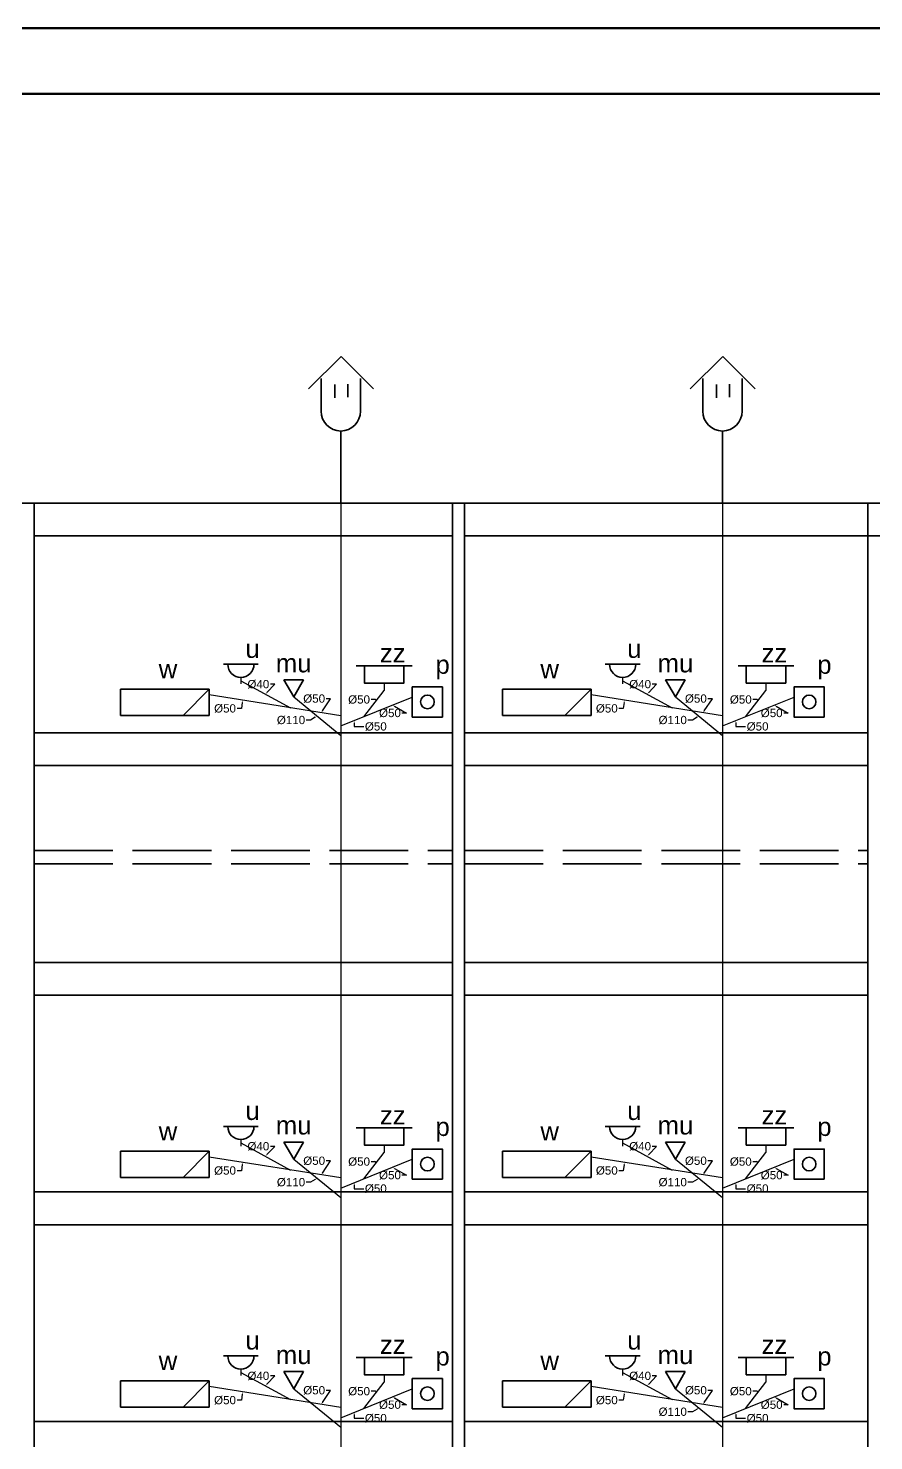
# Model space of a CAD drawing. Header units: millimetres. Extents: x 135 to 13042, y 991 to 8969.
# Drawn here: x 3000 to 3128.9, y 1195.7 to 1411 of the extents above; entities that cross this region are included whole.
import ezdxf
from ezdxf import colors
from ezdxf.entities.mleader import LeaderData, LeaderLine
from ezdxf.math import Vec2, Vec3

# ---------------------------------------------------------------- set-up
doc = ezdxf.new("R2010")
doc.units = ezdxf.units.MM
doc.linetypes.add('ACAD_ISO02W100', pattern=[15, 12, -3])
doc.layers.add('kanalizacja', color=7, linetype='Continuous', true_color=0xb06239)
doc.styles.add('numery działek', font='arial.ttf', dxfattribs={"height": 15})
doc.styles.get("Standard").update_dxf_attribs({"font": 'arial.ttf'})

msp = doc.modelspace()

# ---------------------------------------------------------------- linework, layer by layer
at = {"linetype": 'ByBlock', "lineweight": 70}
msp.add_line((3261.23, 1400.99), (2191.23, 1400.99), dxfattribs=at)
at = {"linetype": 'ByBlock', "lineweight": 35}
for p, q in [((3042.71, 1356.03), (3047.66, 1360.98)), ((3047.66, 1360.98), (3052.61, 1356.03)), ((3100.92, 1356.03), (3105.87, 1360.98)), ((3105.87, 1360.98), (3110.82, 1356.03)), ((3044.62, 1352.6), (3044.62, 1357.6)), ((3046.72, 1356.7), (3046.72, 1354.68)), ((3048.68, 1356.75), (3048.68, 1354.76)), ((3050.62, 1352.6), (3050.62, 1357.6)), ((3102.82, 1352.6), (3102.82, 1357.6)), ((3104.92, 1356.7), (3104.92, 1354.68)), ((3106.88, 1356.75), (3106.88, 1354.76)), ((3108.82, 1352.6), (3108.82, 1357.6)), ((3047.62, 1338.6), (3047.62, 1349.6)), ((3105.82, 1338.6), (3105.82, 1349.6)), ((3064.65, 1102.75), (3064.65, 1338.6)), ((3127.96, 1102.75), (3127.96, 1338.6)), ((3000.89, 1233.6), (3064.65, 1233.6)), ((3066.5, 1233.6), (3127.96, 1233.6)), ((3000.89, 1228.6), (3064.65, 1228.6)), ((3066.5, 1228.6), (3127.96, 1228.6)), ((3000.89, 1198.6), (3064.65, 1198.6)), ((3066.5, 1198.6), (3127.96, 1198.6))]:
    msp.add_line(p, q, dxfattribs=at)
at = {"lineweight": 35}
for p, q in [((2325.14, 1338.6), (3211.55, 1338.6)), ((3000.89, 1333.6), (3064.65, 1333.6)), ((3066.5, 1333.6), (3211.99, 1333.6)), ((3029.72, 1314.04), (3035.04, 1314.04)), ((3051.23, 1313.82), (3049.98, 1313.82)), ((3057.26, 1313.82), (3058.51, 1313.82)), ((3087.93, 1314.04), (3093.25, 1314.04)), ((3109.44, 1313.82), (3108.19, 1313.82)), ((3115.47, 1313.82), (3116.72, 1313.82)), ((3038.95, 1311.66), (3041.95, 1311.66)), ((3040.45, 1309.06), (3038.95, 1311.66)), ((3041.95, 1311.66), (3040.45, 1309.06)), ((3097.15, 1311.66), (3100.15, 1311.66)), ((3098.65, 1309.06), (3097.15, 1311.66)), ((3100.15, 1311.66), (3098.65, 1309.06)), ((3027.58, 1310.25), (3014.06, 1310.25)), ((3014.06, 1310.25), (3014.06, 1306.25)), ((3027.58, 1310.25), (3023.58, 1306.25)), ((3027.58, 1306.25), (3027.58, 1310.25)), ((3085.79, 1310.25), (3072.26, 1310.25)), ((3072.26, 1310.25), (3072.26, 1306.25)), ((3085.79, 1310.25), (3081.79, 1306.25)), ((3085.79, 1306.25), (3085.79, 1310.25)), ((3014.06, 1306.25), (3027.58, 1306.25)), ((3072.26, 1306.25), (3085.79, 1306.25)), ((3000.89, 1303.6), (3064.65, 1303.6)), ((3066.5, 1303.6), (3127.96, 1303.6)), ((3000.89, 1298.6), (3064.65, 1298.6)), ((3066.5, 1298.6), (3127.96, 1298.6)), ((3000.89, 1268.6), (3064.65, 1268.6)), ((3066.5, 1268.6), (3127.96, 1268.6)), ((3000.89, 1263.6), (3064.65, 1263.6)), ((3066.5, 1263.6), (3127.96, 1263.6)), ((3029.72, 1243.6), (3035.04, 1243.6)), ((3051.23, 1243.37), (3049.98, 1243.37)), ((3057.26, 1243.37), (3058.51, 1243.37)), ((3087.93, 1243.6), (3093.25, 1243.6)), ((3109.44, 1243.37), (3108.19, 1243.37)), ((3115.47, 1243.37), (3116.72, 1243.37)), ((3038.95, 1241.21), (3041.95, 1241.21)), ((3040.45, 1238.62), (3038.95, 1241.21)), ((3041.95, 1241.21), (3040.45, 1238.62)), ((3097.15, 1241.21), (3100.15, 1241.21)), ((3098.65, 1238.62), (3097.15, 1241.21)), ((3100.15, 1241.21), (3098.65, 1238.62)), ((3027.58, 1239.81), (3014.06, 1239.81)), ((3014.06, 1239.81), (3014.06, 1235.81)), ((3027.58, 1239.81), (3023.58, 1235.81)), ((3027.58, 1235.81), (3027.58, 1239.81)), ((3085.79, 1239.81), (3072.26, 1239.81)), ((3072.26, 1239.81), (3072.26, 1235.81)), ((3085.79, 1239.81), (3081.79, 1235.81)), ((3085.79, 1235.81), (3085.79, 1239.81)), ((3014.06, 1235.81), (3027.58, 1235.81)), ((3072.26, 1235.81), (3085.79, 1235.81)), ((3029.72, 1208.61), (3035.04, 1208.61)), ((3051.23, 1208.38), (3049.98, 1208.38)), ((3057.26, 1208.38), (3058.51, 1208.38)), ((3087.93, 1208.61), (3093.25, 1208.61)), ((3109.44, 1208.38), (3108.19, 1208.38)), ((3115.47, 1208.38), (3116.72, 1208.38)), ((3038.95, 1206.22), (3041.95, 1206.22)), ((3040.45, 1203.62), (3038.95, 1206.22)), ((3041.95, 1206.22), (3040.45, 1203.62)), ((3097.15, 1206.22), (3100.15, 1206.22)), ((3098.65, 1203.62), (3097.15, 1206.22)), ((3100.15, 1206.22), (3098.65, 1203.62)), ((3027.58, 1204.82), (3014.06, 1204.82)), ((3014.06, 1204.82), (3014.06, 1200.82)), ((3027.58, 1204.82), (3023.58, 1200.82)), ((3027.58, 1200.82), (3027.58, 1204.82)), ((3085.79, 1204.82), (3072.26, 1204.82)), ((3072.26, 1204.82), (3072.26, 1200.82)), ((3085.79, 1204.82), (3081.79, 1200.82)), ((3085.79, 1200.82), (3085.79, 1204.82)), ((3014.06, 1200.82), (3027.58, 1200.82)), ((3072.26, 1200.82), (3085.79, 1200.82))]:
    msp.add_line(p, q, dxfattribs=at)
at = {"linetype": 'ACAD_ISO02W100', "lineweight": 35}
for p, q in [((3000.89, 1285.65), (3064.65, 1285.65)), ((3066.5, 1285.65), (3127.96, 1285.65)), ((3000.89, 1283.6), (3064.65, 1283.6)), ((3066.5, 1283.6), (3127.96, 1283.6))]:
    msp.add_line(p, q, dxfattribs=at)
at = {"linetype": 'ByBlock', "lineweight": 70}
msp.add_lwpolyline([(2171.23, 990.99), (2171.23, 1410.99), (3271.23, 1410.99), (3271.23, 990.99), (2171.23, 990.99)], dxfattribs=at)
at = {"lineweight": 35}
for points in [[(3000.89, 1102.75), (3000.89, 1193.6), (3000.89, 1198.6), (3000.89, 1228.6), (3000.89, 1233.6), (3000.89, 1263.6), (3000.89, 1268.6), (3000.89, 1298.6), (3000.89, 1303.6), (3000.89, 1333.6), (3000.89, 1338.6)], [(3066.5, 1102.75), (3066.5, 1193.6), (3066.5, 1198.6), (3066.5, 1228.6), (3066.5, 1233.6), (3066.5, 1263.6), (3066.5, 1268.6), (3066.5, 1298.6), (3066.5, 1303.6), (3066.5, 1333.6), (3066.5, 1338.6)]]:
    msp.add_lwpolyline(points, dxfattribs=at)
for points in [[(3051.23, 1313.82), (3057.26, 1313.82), (3057.26, 1311.18), (3051.23, 1311.18)], [(3109.44, 1313.82), (3115.47, 1313.82), (3115.47, 1311.18), (3109.44, 1311.18)], [(3063.13, 1306), (3058.53, 1306), (3058.53, 1310.59), (3063.13, 1310.59)], [(3121.33, 1306), (3116.74, 1306), (3116.74, 1310.59), (3121.33, 1310.59)], [(3051.23, 1243.37), (3057.26, 1243.37), (3057.26, 1240.74), (3051.23, 1240.74)], [(3109.44, 1243.37), (3115.47, 1243.37), (3115.47, 1240.74), (3109.44, 1240.74)], [(3063.13, 1235.56), (3058.53, 1235.56), (3058.53, 1240.15), (3063.13, 1240.15)], [(3121.33, 1235.56), (3116.74, 1235.56), (3116.74, 1240.15), (3121.33, 1240.15)], [(3051.23, 1208.38), (3057.26, 1208.38), (3057.26, 1205.75), (3051.23, 1205.75)], [(3109.44, 1208.38), (3115.47, 1208.38), (3115.47, 1205.75), (3109.44, 1205.75)], [(3063.13, 1200.56), (3058.53, 1200.56), (3058.53, 1205.16), (3063.13, 1205.16)], [(3121.33, 1200.56), (3116.74, 1200.56), (3116.74, 1205.16), (3121.33, 1205.16)]]:
    msp.add_lwpolyline(points, close=True, dxfattribs=at)
for centre in [(3060.83, 1308.3), (3119.04, 1308.3), (3060.83, 1237.85), (3119.04, 1237.85), (3060.83, 1202.86), (3119.04, 1202.86)]:
    msp.add_circle(centre, 1.04, dxfattribs=at)
at = {"linetype": 'ByBlock', "lineweight": 35}
for centre in [(3047.62, 1352.6), (3105.82, 1352.6)]:
    msp.add_arc(centre, 3, 180, 0, dxfattribs=at)
at = {"lineweight": 35}
for centre in [(3032.39, 1314.04), (3090.6, 1314.04), (3032.39, 1243.6), (3090.6, 1243.6), (3032.39, 1208.61), (3090.6, 1208.61)]:
    msp.add_arc(centre, 2, 180, 0, dxfattribs=at)
at = {"layer": 'kanalizacja', "lineweight": 25}
for p, q in [((3047.62, 1338.6), (3047.62, 1160.07)), ((3105.82, 1338.6), (3105.82, 1160.07)), ((3032.39, 1312.04), (3032.39, 1311.04)), ((3032.39, 1311.54), (3039.95, 1307.4)), ((3090.6, 1312.04), (3090.6, 1311.04)), ((3090.6, 1311.54), (3098.16, 1307.4)), ((3047.62, 1306.18), (3027.58, 1309.37)), ((3051.13, 1306.05), (3054.25, 1310.06)), ((3054.25, 1311.18), (3054.25, 1310.06)), ((3105.82, 1306.18), (3085.79, 1309.37)), ((3109.34, 1306.05), (3112.45, 1310.06)), ((3112.45, 1311.18), (3112.45, 1310.06)), ((3040.45, 1309.06), (3047.62, 1303.2)), ((3047.62, 1304.64), (3058.53, 1309.02)), ((3098.65, 1309.06), (3105.82, 1303.2)), ((3105.82, 1304.64), (3116.74, 1309.02)), ((3032.39, 1241.6), (3032.39, 1240.6)), ((3032.39, 1241.1), (3039.95, 1236.95)), ((3054.25, 1240.74), (3054.25, 1239.62)), ((3090.6, 1241.6), (3090.6, 1240.6)), ((3090.6, 1241.1), (3098.16, 1236.95)), ((3112.45, 1240.74), (3112.45, 1239.62)), ((3047.62, 1235.74), (3027.58, 1238.92)), ((3040.45, 1238.62), (3047.62, 1232.76)), ((3047.62, 1234.2), (3058.53, 1238.58)), ((3051.13, 1235.61), (3054.25, 1239.62)), ((3105.82, 1235.74), (3085.79, 1238.92)), ((3098.65, 1238.62), (3105.82, 1232.76)), ((3105.82, 1234.2), (3116.74, 1238.58)), ((3109.34, 1235.61), (3112.45, 1239.62)), ((3032.39, 1206.61), (3032.39, 1205.61)), ((3032.39, 1206.11), (3039.95, 1201.96)), ((3054.25, 1205.75), (3054.25, 1204.63)), ((3090.6, 1206.61), (3090.6, 1205.61)), ((3090.6, 1206.11), (3098.16, 1201.96)), ((3112.45, 1205.75), (3112.45, 1204.63)), ((3047.62, 1200.74), (3027.58, 1203.93)), ((3040.45, 1203.62), (3047.62, 1197.76)), ((3051.13, 1200.61), (3054.25, 1204.63)), ((3105.82, 1200.74), (3085.79, 1203.93)), ((3098.65, 1203.62), (3105.82, 1197.76)), ((3109.34, 1200.61), (3112.45, 1204.63)), ((3047.62, 1199.2), (3058.53, 1203.58)), ((3105.82, 1199.2), (3116.74, 1203.58))]:
    msp.add_line(p, q, dxfattribs=at)

# ---------------------------------------------------------------- texts
at = {"lineweight": 35, "attachment_point": 1, "style": 'numery działek'}
for s, insert, char_height in [('u', (3033.08, 1317.83), 2.81), ('zz', (3053.58, 1317.15), 2.812), ('u', (3091.29, 1317.83), 2.81), ('zz', (3111.78, 1317.15), 2.812), ('w', (3019.86, 1314.72), 2.81), ('mu', (3037.71, 1315.62), 2.812), ('p', (3062.06, 1315.4), 2.81), ('w', (3078.06, 1314.72), 2.81), ('mu', (3095.92, 1315.62), 2.812), ('p', (3120.27, 1315.4), 2.81), ('u', (3033.08, 1247.39), 2.81), ('u', (3091.29, 1247.39), 2.81), ('mu', (3037.71, 1245.18), 2.812), ('zz', (3053.58, 1246.71), 2.812), ('mu', (3095.92, 1245.18), 2.812), ('zz', (3111.78, 1246.71), 2.812), ('w', (3019.86, 1244.27), 2.81), ('p', (3062.06, 1244.95), 2.81), ('w', (3078.06, 1244.27), 2.81), ('p', (3120.27, 1244.95), 2.81), ('u', (3033.08, 1212.4), 2.81), ('zz', (3053.58, 1211.72), 2.812), ('u', (3091.29, 1212.4), 2.81), ('zz', (3111.78, 1211.72), 2.812), ('w', (3019.86, 1209.28), 2.81), ('mu', (3037.71, 1210.18), 2.812), ('p', (3062.06, 1209.96), 2.81), ('w', (3078.06, 1209.28), 2.81), ('mu', (3095.92, 1210.18), 2.812), ('p', (3120.27, 1209.96), 2.81)]:
    msp.add_mtext_dynamic_manual_height_columns(s, width=28.3408, gutter_width=75, heights=[0], dxfattribs=dict(at, insert=insert, char_height=char_height))

# ---------------------------------------------------------------- leaders
at = {"linetype": 'ACAD_ISO02W100', "lineweight": 35}
ml = msp.add_multileader_mtext('Standard', dxfattribs=at)
ml.set_content('%%C40', color=256)
ml.set_leader_properties()
ml.build(insert=Vec2(0, 0))
ml.multileader.update_dxf_attribs({"arrow_head_size": 0.337})
ctx = ml.context
ctx.base_point, ctx.char_height, ctx.arrow_head_size, ctx.landing_gap_size, ctx.plane_origin = Vec3(3033.38, 1310.99), 1.262, 0.337, 0.168, Vec3(3036.13, 1309.49)
ctx.text_align_type = 2
notes = []
notes.append((ctx, [(0, (1, 1, 0), (3037.56, 1310.99), (-1, 0), 0.673, [(0, [(3036.13, 1309.49)], 0, [])])]))
ctx.mtext.insert, ctx.mtext.alignment, ctx.mtext.flow_direction = Vec3(3036.72, 1311.65), 3, 5
ml = msp.add_multileader_mtext('Standard', dxfattribs=at)
ml.set_content('%%C40', color=256)
ml.set_leader_properties()
ml.build(insert=Vec2(0, 0))
ml.multileader.update_dxf_attribs({"arrow_head_size": 0.337})
ctx = ml.context
ctx.base_point, ctx.char_height, ctx.arrow_head_size, ctx.landing_gap_size, ctx.plane_origin = Vec3(3091.58, 1310.99), 1.262, 0.337, 0.168, Vec3(3094.34, 1309.49)
ctx.text_align_type = 2
notes.append((ctx, [(0, (1, 1, 0), (3095.77, 1310.99), (-1, 0), 0.673, [(0, [(3094.34, 1309.49)], 0, [])])]))
ctx.mtext.insert, ctx.mtext.alignment, ctx.mtext.flow_direction = Vec3(3094.93, 1311.65), 3, 5
ml = msp.add_multileader_mtext('Standard', dxfattribs=at)
ml.set_content('%%C50', color=256)
ml.set_leader_properties()
ml.build(insert=Vec2(0, 0))
ml.multileader.update_dxf_attribs({"arrow_head_size": 0.337})
ctx = ml.context
ctx.base_point, ctx.char_height, ctx.arrow_head_size, ctx.landing_gap_size, ctx.plane_origin = Vec3(3041.88, 1308.79), 1.262, 0.337, 0.168, Vec3(3044.64, 1306.65)
ctx.text_align_type = 2
notes.append((ctx, [(0, (1, 1, 0), (3046.07, 1308.79), (-1, 0), 0.673, [(0, [(3044.64, 1306.65)], 0, [])])]))
ctx.mtext.insert, ctx.mtext.alignment, ctx.mtext.flow_direction = Vec3(3045.23, 1309.45), 3, 5
ml = msp.add_multileader_mtext('Standard', dxfattribs=at)
ml.set_content('%%C50', color=256)
ml.set_leader_properties()
ml.build(insert=Vec2(0, 0))
ml.multileader.update_dxf_attribs({"arrow_head_size": 0.337})
ctx = ml.context
ctx.base_point, ctx.char_height, ctx.arrow_head_size, ctx.landing_gap_size, ctx.plane_origin = Vec3(3048.73, 1308.65), 1.262, 0.337, 0.168, Vec3(3053.08, 1308.56)
ctx.text_align_type = 2
notes.append((ctx, [(0, (1, 1, 0), (3052.92, 1308.65), (-1, 0), 0.673, [(0, [(3053.08, 1308.56)], 0, [])])]))
ctx.mtext.insert, ctx.mtext.alignment, ctx.mtext.flow_direction = Vec3(3052.08, 1309.31), 3, 5
ml = msp.add_multileader_mtext('Standard', dxfattribs=at)
ml.set_content('%%C50', color=256)
ml.set_leader_properties()
ml.build(insert=Vec2(0, 0))
ml.multileader.update_dxf_attribs({"arrow_head_size": 0.337})
ctx = ml.context
ctx.base_point, ctx.char_height, ctx.arrow_head_size, ctx.landing_gap_size, ctx.plane_origin = Vec3(3100.09, 1308.79), 1.262, 0.337, 0.168, Vec3(3102.85, 1306.65)
ctx.text_align_type = 2
notes.append((ctx, [(0, (1, 1, 0), (3104.28, 1308.79), (-1, 0), 0.673, [(0, [(3102.85, 1306.65)], 0, [])])]))
ctx.mtext.insert, ctx.mtext.alignment, ctx.mtext.flow_direction = Vec3(3103.43, 1309.45), 3, 5
ml = msp.add_multileader_mtext('Standard', dxfattribs=at)
ml.set_content('%%C50', color=256)
ml.set_leader_properties()
ml.build(insert=Vec2(0, 0))
ml.multileader.update_dxf_attribs({"arrow_head_size": 0.337})
ctx = ml.context
ctx.base_point, ctx.char_height, ctx.arrow_head_size, ctx.landing_gap_size, ctx.plane_origin = Vec3(3106.94, 1308.65), 1.262, 0.337, 0.168, Vec3(3111.29, 1308.56)
ctx.text_align_type = 2
notes.append((ctx, [(0, (1, 1, 0), (3111.12, 1308.65), (-1, 0), 0.673, [(0, [(3111.29, 1308.56)], 0, [])])]))
ctx.mtext.insert, ctx.mtext.alignment, ctx.mtext.flow_direction = Vec3(3110.28, 1309.31), 3, 5
ml = msp.add_multileader_mtext('Standard', dxfattribs=at)
ml.set_content('%%C50', color=256)
ml.set_leader_properties()
ml.build(insert=Vec2(0, 0))
ml.multileader.update_dxf_attribs({"arrow_head_size": 0.337})
ctx = ml.context
ctx.base_point, ctx.char_height, ctx.arrow_head_size, ctx.landing_gap_size, ctx.plane_origin = Vec3(3028.3, 1307.29), 1.262, 0.337, 0.168, Vec3(3032.65, 1308.56)
ctx.text_align_type = 2
notes.append((ctx, [(0, (1, 1, 0), (3032.48, 1307.29), (-1, 0), 0.673, [(0, [(3032.65, 1308.56)], 0, [])])]))
ctx.mtext.insert, ctx.mtext.alignment, ctx.mtext.flow_direction = Vec3(3031.64, 1307.95), 3, 5
ml = msp.add_multileader_mtext('Standard', dxfattribs=at)
ml.set_content('%%C50', color=256)
ml.set_leader_properties()
ml.build(insert=Vec2(0, 0))
ml.multileader.update_dxf_attribs({"arrow_head_size": 0.337})
ctx = ml.context
ctx.base_point, ctx.char_height, ctx.arrow_head_size, ctx.landing_gap_size, ctx.plane_origin = Vec3(3053.44, 1306.59), 1.262, 0.337, 0.168, Vec3(3055.52, 1307.81)
ctx.text_align_type = 2
notes.append((ctx, [(0, (1, 1, 0), (3057.63, 1306.59), (-1, 0), 0.673, [(0, [(3055.52, 1307.81)], 0, [])])]))
ctx.mtext.insert, ctx.mtext.alignment, ctx.mtext.flow_direction = Vec3(3056.79, 1307.25), 3, 5
ml = msp.add_multileader_mtext('Standard', dxfattribs=at)
ml.set_content('%%C50', color=256)
ml.set_leader_properties()
ml.build(insert=Vec2(0, 0))
ml.multileader.update_dxf_attribs({"arrow_head_size": 0.337})
ctx = ml.context
ctx.base_point, ctx.char_height, ctx.arrow_head_size, ctx.landing_gap_size, ctx.plane_origin = Vec3(3086.5, 1307.29), 1.262, 0.337, 0.168, Vec3(3090.85, 1308.56)
ctx.text_align_type = 2
notes.append((ctx, [(0, (1, 1, 0), (3090.69, 1307.29), (-1, 0), 0.673, [(0, [(3090.85, 1308.56)], 0, [])])]))
ctx.mtext.insert, ctx.mtext.alignment, ctx.mtext.flow_direction = Vec3(3089.85, 1307.95), 3, 5
ml = msp.add_multileader_mtext('Standard', dxfattribs=at)
ml.set_content('%%C50', color=256)
ml.set_leader_properties()
ml.build(insert=Vec2(0, 0))
ml.multileader.update_dxf_attribs({"arrow_head_size": 0.337})
ctx = ml.context
ctx.base_point, ctx.char_height, ctx.arrow_head_size, ctx.landing_gap_size, ctx.plane_origin = Vec3(3111.65, 1306.59), 1.262, 0.337, 0.168, Vec3(3113.72, 1307.81)
ctx.text_align_type = 2
notes.append((ctx, [(0, (1, 1, 0), (3115.83, 1306.59), (-1, 0), 0.673, [(0, [(3113.72, 1307.81)], 0, [])])]))
ctx.mtext.insert, ctx.mtext.alignment, ctx.mtext.flow_direction = Vec3(3114.99, 1307.25), 3, 5
ml = msp.add_multileader_mtext('Standard', dxfattribs=at)
ml.set_content('%%C110', color=256)
ml.set_leader_properties()
ml.build(insert=Vec2(0, 0))
ml.multileader.update_dxf_attribs({"arrow_head_size": 0.337})
ctx = ml.context
ctx.base_point, ctx.char_height, ctx.arrow_head_size, ctx.landing_gap_size, ctx.plane_origin = Vec3(3037.86, 1305.52), 1.262, 0.337, 0.168, Vec3(3044.03, 1306.13)
ctx.text_align_type = 2
notes.append((ctx, [(0, (1, 1, 0), (3043.03, 1305.52), (-1, 0), 0.673, [(0, [(3044.03, 1306.13)], 0, [])])]))
ctx.mtext.insert, ctx.mtext.alignment, ctx.mtext.flow_direction = Vec3(3042.19, 1306.18), 3, 5
ml = msp.add_multileader_mtext('Standard', dxfattribs=at)
ml.set_content('%%C50', color=256)
ml.set_leader_properties()
ml.build(insert=Vec2(0, 0))
ml.multileader.update_dxf_attribs({"arrow_head_size": 0.337})
ctx = ml.context
ctx.base_point, ctx.char_height, ctx.arrow_head_size, ctx.landing_gap_size, ctx.plane_origin = Vec3(3051.13, 1304.54), 1.262, 0.337, 0.168, Vec3(3049.66, 1305.46)
notes.append((ctx, [(1, (1, 1, 0), (3049.67, 1304.54), (1, 0), 1.46, [(0, [(3049.66, 1305.46)], 0, [])])]))
ctx.mtext.insert, ctx.mtext.flow_direction = Vec3(3051.3, 1305.2), 5
ml = msp.add_multileader_mtext('Standard', dxfattribs=at)
ml.set_content('%%C110', color=256)
ml.set_leader_properties()
ml.build(insert=Vec2(0, 0))
ml.multileader.update_dxf_attribs({"arrow_head_size": 0.337})
ctx = ml.context
ctx.base_point, ctx.char_height, ctx.arrow_head_size, ctx.landing_gap_size, ctx.plane_origin = Vec3(3096.07, 1305.52), 1.262, 0.337, 0.168, Vec3(3102.24, 1306.13)
ctx.text_align_type = 2
notes.append((ctx, [(0, (1, 1, 0), (3101.23, 1305.52), (-1, 0), 0.673, [(0, [(3102.24, 1306.13)], 0, [])])]))
ctx.mtext.insert, ctx.mtext.alignment, ctx.mtext.flow_direction = Vec3(3100.39, 1306.18), 3, 5
ml = msp.add_multileader_mtext('Standard', dxfattribs=at)
ml.set_content('%%C50', color=256)
ml.set_leader_properties()
ml.build(insert=Vec2(0, 0))
ml.multileader.update_dxf_attribs({"arrow_head_size": 0.337})
ctx = ml.context
ctx.base_point, ctx.char_height, ctx.arrow_head_size, ctx.landing_gap_size, ctx.plane_origin = Vec3(3109.34, 1304.54), 1.262, 0.337, 0.168, Vec3(3107.87, 1305.46)
notes.append((ctx, [(1, (1, 1, 0), (3107.87, 1304.54), (1, 0), 1.46, [(0, [(3107.87, 1305.46)], 0, [])])]))
ctx.mtext.insert, ctx.mtext.flow_direction = Vec3(3109.51, 1305.2), 5
ml = msp.add_multileader_mtext('Standard', dxfattribs=at)
ml.set_content('%%C40', color=256)
ml.set_leader_properties()
ml.build(insert=Vec2(0, 0))
ml.multileader.update_dxf_attribs({"arrow_head_size": 0.337})
ctx = ml.context
ctx.base_point, ctx.char_height, ctx.arrow_head_size, ctx.landing_gap_size, ctx.plane_origin = Vec3(3033.38, 1240.55), 1.262, 0.337, 0.168, Vec3(3036.13, 1239.05)
ctx.text_align_type = 2
notes.append((ctx, [(0, (1, 1, 0), (3037.56, 1240.55), (-1, 0), 0.673, [(0, [(3036.13, 1239.05)], 0, [])])]))
ctx.mtext.insert, ctx.mtext.alignment, ctx.mtext.flow_direction = Vec3(3036.72, 1241.21), 3, 5
ml = msp.add_multileader_mtext('Standard', dxfattribs=at)
ml.set_content('%%C40', color=256)
ml.set_leader_properties()
ml.build(insert=Vec2(0, 0))
ml.multileader.update_dxf_attribs({"arrow_head_size": 0.337})
ctx = ml.context
ctx.base_point, ctx.char_height, ctx.arrow_head_size, ctx.landing_gap_size, ctx.plane_origin = Vec3(3091.58, 1240.55), 1.262, 0.337, 0.168, Vec3(3094.34, 1239.05)
ctx.text_align_type = 2
notes.append((ctx, [(0, (1, 1, 0), (3095.77, 1240.55), (-1, 0), 0.673, [(0, [(3094.34, 1239.05)], 0, [])])]))
ctx.mtext.insert, ctx.mtext.alignment, ctx.mtext.flow_direction = Vec3(3094.93, 1241.21), 3, 5
ml = msp.add_multileader_mtext('Standard', dxfattribs=at)
ml.set_content('%%C50', color=256)
ml.set_leader_properties()
ml.build(insert=Vec2(0, 0))
ml.multileader.update_dxf_attribs({"arrow_head_size": 0.337})
ctx = ml.context
ctx.base_point, ctx.char_height, ctx.arrow_head_size, ctx.landing_gap_size, ctx.plane_origin = Vec3(3028.3, 1236.85), 1.262, 0.337, 0.168, Vec3(3032.65, 1238.12)
ctx.text_align_type = 2
notes.append((ctx, [(0, (1, 1, 0), (3032.48, 1236.85), (-1, 0), 0.673, [(0, [(3032.65, 1238.12)], 0, [])])]))
ctx.mtext.insert, ctx.mtext.alignment, ctx.mtext.flow_direction = Vec3(3031.64, 1237.51), 3, 5
ml = msp.add_multileader_mtext('Standard', dxfattribs=at)
ml.set_content('%%C50', color=256)
ml.set_leader_properties()
ml.build(insert=Vec2(0, 0))
ml.multileader.update_dxf_attribs({"arrow_head_size": 0.337})
ctx = ml.context
ctx.base_point, ctx.char_height, ctx.arrow_head_size, ctx.landing_gap_size, ctx.plane_origin = Vec3(3041.88, 1238.35), 1.262, 0.337, 0.168, Vec3(3044.64, 1236.21)
ctx.text_align_type = 2
notes.append((ctx, [(0, (1, 1, 0), (3046.07, 1238.35), (-1, 0), 0.673, [(0, [(3044.64, 1236.21)], 0, [])])]))
ctx.mtext.insert, ctx.mtext.alignment, ctx.mtext.flow_direction = Vec3(3045.23, 1239), 3, 5
ml = msp.add_multileader_mtext('Standard', dxfattribs=at)
ml.set_content('%%C50', color=256)
ml.set_leader_properties()
ml.build(insert=Vec2(0, 0))
ml.multileader.update_dxf_attribs({"arrow_head_size": 0.337})
ctx = ml.context
ctx.base_point, ctx.char_height, ctx.arrow_head_size, ctx.landing_gap_size, ctx.plane_origin = Vec3(3048.73, 1238.21), 1.262, 0.337, 0.168, Vec3(3053.08, 1238.12)
ctx.text_align_type = 2
notes.append((ctx, [(0, (1, 1, 0), (3052.92, 1238.21), (-1, 0), 0.673, [(0, [(3053.08, 1238.12)], 0, [])])]))
ctx.mtext.insert, ctx.mtext.alignment, ctx.mtext.flow_direction = Vec3(3052.08, 1238.87), 3, 5
ml = msp.add_multileader_mtext('Standard', dxfattribs=at)
ml.set_content('%%C50', color=256)
ml.set_leader_properties()
ml.build(insert=Vec2(0, 0))
ml.multileader.update_dxf_attribs({"arrow_head_size": 0.337})
ctx = ml.context
ctx.base_point, ctx.char_height, ctx.arrow_head_size, ctx.landing_gap_size, ctx.plane_origin = Vec3(3086.5, 1236.85), 1.262, 0.337, 0.168, Vec3(3090.85, 1238.12)
ctx.text_align_type = 2
notes.append((ctx, [(0, (1, 1, 0), (3090.69, 1236.85), (-1, 0), 0.673, [(0, [(3090.85, 1238.12)], 0, [])])]))
ctx.mtext.insert, ctx.mtext.alignment, ctx.mtext.flow_direction = Vec3(3089.85, 1237.51), 3, 5
ml = msp.add_multileader_mtext('Standard', dxfattribs=at)
ml.set_content('%%C50', color=256)
ml.set_leader_properties()
ml.build(insert=Vec2(0, 0))
ml.multileader.update_dxf_attribs({"arrow_head_size": 0.337})
ctx = ml.context
ctx.base_point, ctx.char_height, ctx.arrow_head_size, ctx.landing_gap_size, ctx.plane_origin = Vec3(3100.09, 1238.35), 1.262, 0.337, 0.168, Vec3(3102.85, 1236.21)
ctx.text_align_type = 2
notes.append((ctx, [(0, (1, 1, 0), (3104.28, 1238.35), (-1, 0), 0.673, [(0, [(3102.85, 1236.21)], 0, [])])]))
ctx.mtext.insert, ctx.mtext.alignment, ctx.mtext.flow_direction = Vec3(3103.43, 1239), 3, 5
ml = msp.add_multileader_mtext('Standard', dxfattribs=at)
ml.set_content('%%C50', color=256)
ml.set_leader_properties()
ml.build(insert=Vec2(0, 0))
ml.multileader.update_dxf_attribs({"arrow_head_size": 0.337})
ctx = ml.context
ctx.base_point, ctx.char_height, ctx.arrow_head_size, ctx.landing_gap_size, ctx.plane_origin = Vec3(3106.94, 1238.21), 1.262, 0.337, 0.168, Vec3(3111.29, 1238.12)
ctx.text_align_type = 2
notes.append((ctx, [(0, (1, 1, 0), (3111.12, 1238.21), (-1, 0), 0.673, [(0, [(3111.29, 1238.12)], 0, [])])]))
ctx.mtext.insert, ctx.mtext.alignment, ctx.mtext.flow_direction = Vec3(3110.28, 1238.87), 3, 5
ml = msp.add_multileader_mtext('Standard', dxfattribs=at)
ml.set_content('%%C50', color=256)
ml.set_leader_properties()
ml.build(insert=Vec2(0, 0))
ml.multileader.update_dxf_attribs({"arrow_head_size": 0.337})
ctx = ml.context
ctx.base_point, ctx.char_height, ctx.arrow_head_size, ctx.landing_gap_size, ctx.plane_origin = Vec3(3053.44, 1236.15), 1.262, 0.337, 0.168, Vec3(3055.52, 1237.37)
ctx.text_align_type = 2
notes.append((ctx, [(0, (1, 1, 0), (3057.63, 1236.15), (-1, 0), 0.673, [(0, [(3055.52, 1237.37)], 0, [])])]))
ctx.mtext.insert, ctx.mtext.alignment, ctx.mtext.flow_direction = Vec3(3056.79, 1236.8), 3, 5
ml = msp.add_multileader_mtext('Standard', dxfattribs=at)
ml.set_content('%%C50', color=256)
ml.set_leader_properties()
ml.build(insert=Vec2(0, 0))
ml.multileader.update_dxf_attribs({"arrow_head_size": 0.337})
ctx = ml.context
ctx.base_point, ctx.char_height, ctx.arrow_head_size, ctx.landing_gap_size, ctx.plane_origin = Vec3(3111.65, 1236.15), 1.262, 0.337, 0.168, Vec3(3113.72, 1237.37)
ctx.text_align_type = 2
notes.append((ctx, [(0, (1, 1, 0), (3115.83, 1236.15), (-1, 0), 0.673, [(0, [(3113.72, 1237.37)], 0, [])])]))
ctx.mtext.insert, ctx.mtext.alignment, ctx.mtext.flow_direction = Vec3(3114.99, 1236.8), 3, 5
ml = msp.add_multileader_mtext('Standard', dxfattribs=at)
ml.set_content('%%C110', color=256)
ml.set_leader_properties()
ml.build(insert=Vec2(0, 0))
ml.multileader.update_dxf_attribs({"arrow_head_size": 0.337})
ctx = ml.context
ctx.base_point, ctx.char_height, ctx.arrow_head_size, ctx.landing_gap_size, ctx.plane_origin = Vec3(3037.86, 1235.08), 1.262, 0.337, 0.168, Vec3(3044.03, 1235.69)
ctx.text_align_type = 2
notes.append((ctx, [(0, (1, 1, 0), (3043.03, 1235.08), (-1, 0), 0.673, [(0, [(3044.03, 1235.69)], 0, [])])]))
ctx.mtext.insert, ctx.mtext.alignment, ctx.mtext.flow_direction = Vec3(3042.19, 1235.73), 3, 5
ml = msp.add_multileader_mtext('Standard', dxfattribs=at)
ml.set_content('%%C50', color=256)
ml.set_leader_properties()
ml.build(insert=Vec2(0, 0))
ml.multileader.update_dxf_attribs({"arrow_head_size": 0.337})
ctx = ml.context
ctx.base_point, ctx.char_height, ctx.arrow_head_size, ctx.landing_gap_size, ctx.plane_origin = Vec3(3051.13, 1234.1), 1.262, 0.337, 0.168, Vec3(3049.66, 1235.02)
notes.append((ctx, [(1, (1, 1, 0), (3049.67, 1234.1), (1, 0), 1.46, [(0, [(3049.66, 1235.02)], 0, [])])]))
ctx.mtext.insert, ctx.mtext.flow_direction = Vec3(3051.3, 1234.76), 5
ml = msp.add_multileader_mtext('Standard', dxfattribs=at)
ml.set_content('%%C110', color=256)
ml.set_leader_properties()
ml.build(insert=Vec2(0, 0))
ml.multileader.update_dxf_attribs({"arrow_head_size": 0.337})
ctx = ml.context
ctx.base_point, ctx.char_height, ctx.arrow_head_size, ctx.landing_gap_size, ctx.plane_origin = Vec3(3096.07, 1235.08), 1.262, 0.337, 0.168, Vec3(3102.24, 1235.69)
ctx.text_align_type = 2
notes.append((ctx, [(0, (1, 1, 0), (3101.23, 1235.08), (-1, 0), 0.673, [(0, [(3102.24, 1235.69)], 0, [])])]))
ctx.mtext.insert, ctx.mtext.alignment, ctx.mtext.flow_direction = Vec3(3100.39, 1235.73), 3, 5
ml = msp.add_multileader_mtext('Standard', dxfattribs=at)
ml.set_content('%%C50', color=256)
ml.set_leader_properties()
ml.build(insert=Vec2(0, 0))
ml.multileader.update_dxf_attribs({"arrow_head_size": 0.337})
ctx = ml.context
ctx.base_point, ctx.char_height, ctx.arrow_head_size, ctx.landing_gap_size, ctx.plane_origin = Vec3(3109.34, 1234.1), 1.262, 0.337, 0.168, Vec3(3107.87, 1235.02)
notes.append((ctx, [(1, (1, 1, 0), (3107.87, 1234.1), (1, 0), 1.46, [(0, [(3107.87, 1235.02)], 0, [])])]))
ctx.mtext.insert, ctx.mtext.flow_direction = Vec3(3109.51, 1234.76), 5
ml = msp.add_multileader_mtext('Standard', dxfattribs=at)
ml.set_content('%%C40', color=256)
ml.set_leader_properties()
ml.build(insert=Vec2(0, 0))
ml.multileader.update_dxf_attribs({"arrow_head_size": 0.337})
ctx = ml.context
ctx.base_point, ctx.char_height, ctx.arrow_head_size, ctx.landing_gap_size, ctx.plane_origin = Vec3(3033.38, 1205.56), 1.262, 0.337, 0.168, Vec3(3036.13, 1204.06)
ctx.text_align_type = 2
notes.append((ctx, [(0, (1, 1, 0), (3037.56, 1205.56), (-1, 0), 0.673, [(0, [(3036.13, 1204.06)], 0, [])])]))
ctx.mtext.insert, ctx.mtext.alignment, ctx.mtext.flow_direction = Vec3(3036.72, 1206.21), 3, 5
ml = msp.add_multileader_mtext('Standard', dxfattribs=at)
ml.set_content('%%C40', color=256)
ml.set_leader_properties()
ml.build(insert=Vec2(0, 0))
ml.multileader.update_dxf_attribs({"arrow_head_size": 0.337})
ctx = ml.context
ctx.base_point, ctx.char_height, ctx.arrow_head_size, ctx.landing_gap_size, ctx.plane_origin = Vec3(3091.58, 1205.56), 1.262, 0.337, 0.168, Vec3(3094.34, 1204.06)
ctx.text_align_type = 2
notes.append((ctx, [(0, (1, 1, 0), (3095.77, 1205.56), (-1, 0), 0.673, [(0, [(3094.34, 1204.06)], 0, [])])]))
ctx.mtext.insert, ctx.mtext.alignment, ctx.mtext.flow_direction = Vec3(3094.93, 1206.21), 3, 5
ml = msp.add_multileader_mtext('Standard', dxfattribs=at)
ml.set_content('%%C50', color=256)
ml.set_leader_properties()
ml.build(insert=Vec2(0, 0))
ml.multileader.update_dxf_attribs({"arrow_head_size": 0.337})
ctx = ml.context
ctx.base_point, ctx.char_height, ctx.arrow_head_size, ctx.landing_gap_size, ctx.plane_origin = Vec3(3041.88, 1203.35), 1.262, 0.337, 0.168, Vec3(3044.64, 1201.21)
ctx.text_align_type = 2
notes.append((ctx, [(0, (1, 1, 0), (3046.07, 1203.35), (-1, 0), 0.673, [(0, [(3044.64, 1201.21)], 0, [])])]))
ctx.mtext.insert, ctx.mtext.alignment, ctx.mtext.flow_direction = Vec3(3045.23, 1204.01), 3, 5
ml = msp.add_multileader_mtext('Standard', dxfattribs=at)
ml.set_content('%%C50', color=256)
ml.set_leader_properties()
ml.build(insert=Vec2(0, 0))
ml.multileader.update_dxf_attribs({"arrow_head_size": 0.337})
ctx = ml.context
ctx.base_point, ctx.char_height, ctx.arrow_head_size, ctx.landing_gap_size, ctx.plane_origin = Vec3(3048.73, 1203.22), 1.262, 0.337, 0.168, Vec3(3053.08, 1203.12)
ctx.text_align_type = 2
notes.append((ctx, [(0, (1, 1, 0), (3052.92, 1203.22), (-1, 0), 0.673, [(0, [(3053.08, 1203.12)], 0, [])])]))
ctx.mtext.insert, ctx.mtext.alignment, ctx.mtext.flow_direction = Vec3(3052.08, 1203.87), 3, 5
ml = msp.add_multileader_mtext('Standard', dxfattribs=at)
ml.set_content('%%C50', color=256)
ml.set_leader_properties()
ml.build(insert=Vec2(0, 0))
ml.multileader.update_dxf_attribs({"arrow_head_size": 0.337})
ctx = ml.context
ctx.base_point, ctx.char_height, ctx.arrow_head_size, ctx.landing_gap_size, ctx.plane_origin = Vec3(3100.09, 1203.35), 1.262, 0.337, 0.168, Vec3(3102.85, 1201.21)
ctx.text_align_type = 2
notes.append((ctx, [(0, (1, 1, 0), (3104.28, 1203.35), (-1, 0), 0.673, [(0, [(3102.85, 1201.21)], 0, [])])]))
ctx.mtext.insert, ctx.mtext.alignment, ctx.mtext.flow_direction = Vec3(3103.43, 1204.01), 3, 5
ml = msp.add_multileader_mtext('Standard', dxfattribs=at)
ml.set_content('%%C50', color=256)
ml.set_leader_properties()
ml.build(insert=Vec2(0, 0))
ml.multileader.update_dxf_attribs({"arrow_head_size": 0.337})
ctx = ml.context
ctx.base_point, ctx.char_height, ctx.arrow_head_size, ctx.landing_gap_size, ctx.plane_origin = Vec3(3106.94, 1203.22), 1.262, 0.337, 0.168, Vec3(3111.29, 1203.12)
ctx.text_align_type = 2
notes.append((ctx, [(0, (1, 1, 0), (3111.12, 1203.22), (-1, 0), 0.673, [(0, [(3111.29, 1203.12)], 0, [])])]))
ctx.mtext.insert, ctx.mtext.alignment, ctx.mtext.flow_direction = Vec3(3110.28, 1203.87), 3, 5
ml = msp.add_multileader_mtext('Standard', dxfattribs=at)
ml.set_content('%%C50', color=256)
ml.set_leader_properties()
ml.build(insert=Vec2(0, 0))
ml.multileader.update_dxf_attribs({"arrow_head_size": 0.337})
ctx = ml.context
ctx.base_point, ctx.char_height, ctx.arrow_head_size, ctx.landing_gap_size, ctx.plane_origin = Vec3(3028.3, 1201.86), 1.262, 0.337, 0.168, Vec3(3032.65, 1203.12)
ctx.text_align_type = 2
notes.append((ctx, [(0, (1, 1, 0), (3032.48, 1201.86), (-1, 0), 0.673, [(0, [(3032.65, 1203.12)], 0, [])])]))
ctx.mtext.insert, ctx.mtext.alignment, ctx.mtext.flow_direction = Vec3(3031.64, 1202.51), 3, 5
ml = msp.add_multileader_mtext('Standard', dxfattribs=at)
ml.set_content('%%C50', color=256)
ml.set_leader_properties()
ml.build(insert=Vec2(0, 0))
ml.multileader.update_dxf_attribs({"arrow_head_size": 0.337})
ctx = ml.context
ctx.base_point, ctx.char_height, ctx.arrow_head_size, ctx.landing_gap_size, ctx.plane_origin = Vec3(3053.44, 1201.15), 1.262, 0.337, 0.168, Vec3(3055.52, 1202.37)
ctx.text_align_type = 2
notes.append((ctx, [(0, (1, 1, 0), (3057.63, 1201.15), (-1, 0), 0.673, [(0, [(3055.52, 1202.37)], 0, [])])]))
ctx.mtext.insert, ctx.mtext.alignment, ctx.mtext.flow_direction = Vec3(3056.79, 1201.81), 3, 5
ml = msp.add_multileader_mtext('Standard', dxfattribs=at)
ml.set_content('%%C50', color=256)
ml.set_leader_properties()
ml.build(insert=Vec2(0, 0))
ml.multileader.update_dxf_attribs({"arrow_head_size": 0.337})
ctx = ml.context
ctx.base_point, ctx.char_height, ctx.arrow_head_size, ctx.landing_gap_size, ctx.plane_origin = Vec3(3086.5, 1201.86), 1.262, 0.337, 0.168, Vec3(3090.85, 1203.12)
ctx.text_align_type = 2
notes.append((ctx, [(0, (1, 1, 0), (3090.69, 1201.86), (-1, 0), 0.673, [(0, [(3090.85, 1203.12)], 0, [])])]))
ctx.mtext.insert, ctx.mtext.alignment, ctx.mtext.flow_direction = Vec3(3089.85, 1202.51), 3, 5
ml = msp.add_multileader_mtext('Standard', dxfattribs=at)
ml.set_content('%%C50', color=256)
ml.set_leader_properties()
ml.build(insert=Vec2(0, 0))
ml.multileader.update_dxf_attribs({"arrow_head_size": 0.337})
ctx = ml.context
ctx.base_point, ctx.char_height, ctx.arrow_head_size, ctx.landing_gap_size, ctx.plane_origin = Vec3(3111.65, 1201.15), 1.262, 0.337, 0.168, Vec3(3113.72, 1202.37)
ctx.text_align_type = 2
notes.append((ctx, [(0, (1, 1, 0), (3115.83, 1201.15), (-1, 0), 0.673, [(0, [(3113.72, 1202.37)], 0, [])])]))
ctx.mtext.insert, ctx.mtext.alignment, ctx.mtext.flow_direction = Vec3(3114.99, 1201.81), 3, 5
ml = msp.add_multileader_mtext('Standard', dxfattribs=at)
ml.set_content('%%C50', color=256)
ml.set_leader_properties()
ml.build(insert=Vec2(0, 0))
ml.multileader.update_dxf_attribs({"arrow_head_size": 0.337})
ctx = ml.context
ctx.base_point, ctx.char_height, ctx.arrow_head_size, ctx.landing_gap_size, ctx.plane_origin = Vec3(3051.13, 1199.1), 1.262, 0.337, 0.168, Vec3(3049.66, 1200.02)
notes.append((ctx, [(1, (1, 1, 0), (3049.67, 1199.1), (1, 0), 1.46, [(0, [(3049.66, 1200.02)], 0, [])])]))
ctx.mtext.insert, ctx.mtext.flow_direction = Vec3(3051.3, 1199.76), 5
ml = msp.add_multileader_mtext('Standard', dxfattribs=at)
ml.set_content('%%C110', color=256)
ml.set_leader_properties()
ml.build(insert=Vec2(0, 0))
ml.multileader.update_dxf_attribs({"arrow_head_size": 0.337})
ctx = ml.context
ctx.base_point, ctx.char_height, ctx.arrow_head_size, ctx.landing_gap_size, ctx.plane_origin = Vec3(3096.07, 1200.08), 1.262, 0.337, 0.168, Vec3(3102.24, 1200.69)
ctx.text_align_type = 2
notes.append((ctx, [(0, (1, 1, 0), (3101.23, 1200.08), (-1, 0), 0.673, [(0, [(3102.24, 1200.69)], 0, [])])]))
ctx.mtext.insert, ctx.mtext.alignment, ctx.mtext.flow_direction = Vec3(3100.39, 1200.74), 3, 5
ml = msp.add_multileader_mtext('Standard', dxfattribs=at)
ml.set_content('%%C50', color=256)
ml.set_leader_properties()
ml.build(insert=Vec2(0, 0))
ml.multileader.update_dxf_attribs({"arrow_head_size": 0.337})
ctx = ml.context
ctx.base_point, ctx.char_height, ctx.arrow_head_size, ctx.landing_gap_size, ctx.plane_origin = Vec3(3109.34, 1199.1), 1.262, 0.337, 0.168, Vec3(3107.87, 1200.02)
notes.append((ctx, [(1, (1, 1, 0), (3107.87, 1199.1), (1, 0), 1.46, [(0, [(3107.87, 1200.02)], 0, [])])]))
ctx.mtext.insert, ctx.mtext.flow_direction = Vec3(3109.51, 1199.76), 5
for ctx, leaders in notes:
    for number, flags, end, landing, length, lines in leaders:
        leader = LeaderData()
        leader.index, (leader.has_last_leader_line, leader.has_dogleg_vector, leader.attachment_direction) = number, flags
        leader.last_leader_point, leader.dogleg_vector, leader.dogleg_length = Vec3(end), Vec3(landing), length
        for number, points, colour, breaks in lines:
            line = LeaderLine()
            line.index, line.vertices, line.color, line.breaks = number, Vec3.list(points), colors.encode_raw_color(colour), breaks
            leader.lines.append(line)
        ctx.leaders.append(leader)

doc.saveas('drawing.dxf')
